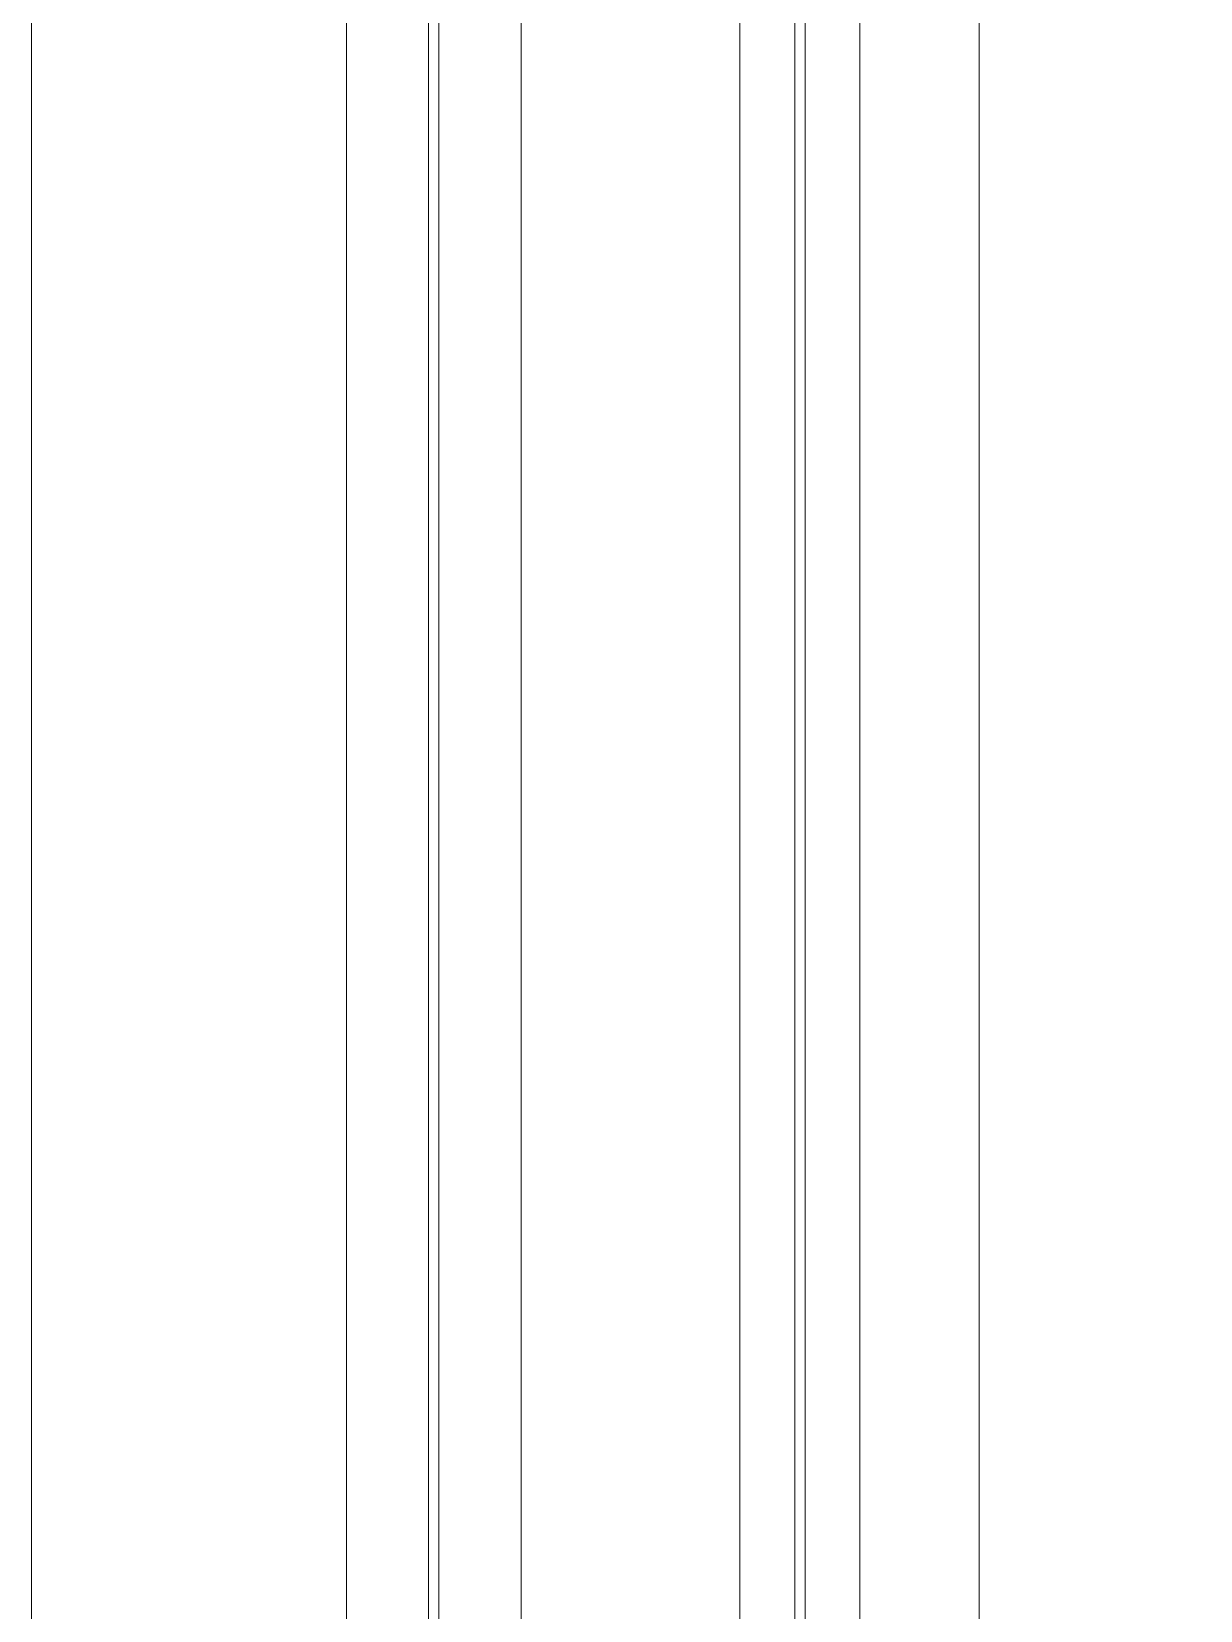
# Model space of a CAD drawing. Extents: x -1133 to 23780, y -1311 to 8245.
# Drawn here: x 13047.5 to 13056.04, y 858.61 to 870.16 of the extents above; entities that cross this region are included whole.
import ezdxf

# ---------------------------------------------------------------- set-up
doc = ezdxf.new("R2010")
doc.units = 0
doc.header["$MEASUREMENT"] = 0
doc.layers.get('0').update_dxf_attribs({"color": 9, "lineweight": 9})
for name, color, linetype, lineweight in [('06D', 9, 'Continuous', 9), ('10', 9, 'Continuous', 9), ('15', 9, 'Continuous', 9), ('40', 9, 'Continuous', 9)]:
    doc.layers.add(name, color=color, linetype=linetype, lineweight=lineweight)

# ---------------------------------------------------------------- blocks, each defined once
blk = doc.blocks.new('*U526')
at = {"layer": '15'}
for p, q in [((-1.468840347965794, -18.9468617151615), (-274.8267588674644, -18.9468617151615)), ((-1.468840347965794, -19.34686171515932), (-274.8267588674644, -19.34686171515932)), ((-1.468840347965794, -19.4228617151557), (-274.8267588674644, -19.4228617151557)), ((-1.468840347965794, -19.82286171514988), (-274.8267588674644, -19.82286171514988)), ((-1.468840347965794, -21.4228617151266), (-274.8267588674644, -21.4228617151266)), ((-1.468840347965794, -22.02286171511514), (-274.8267588674644, -22.02286171511514)), ((-1.468840347965794, -22.09886171511243), (-274.8267588674644, -22.09886171511243)), ((-1.468840347965794, -22.6988617151037), (-274.8267588674644, -22.6988617151037))]:
    blk.add_line(p, q, dxfattribs=at)
blk = doc.blocks.new('p-2. kat planı')
at = {"layer": '06D'}
blk.add_lwpolyline([(13047.49999999968, 1124.026758619042), (13047.49999999928, 320.0000000054934), (15478.81868919052, 319.9999995004982)], dxfattribs=at)
at = {"layer": '40'}
blk.add_lwpolyline([(13054.42480239587, 704.1492713770602, -0.0307912674990788), (13682.75222502335, 1104.544368401031), (13576.46428276446, 1296.454045116705, -0.0240133813455818), (14116.7769398936, 1562.653492989939), (14175.15834395182, 1426.958816706072), (14212.0854067375, 1442.777362041979), (14154.0856106651, 1578.714761642335, -0.0231673975725601), (14698.58632567373, 1781.774997277032), (14742.74441035162, 1640.763019038328), (14781.90521009764, 1653.342038446197), (14736.68557170529, 1793.871863291762, -0.0232284966874527), (15300.09229707288, 1942.428505990625), (15330.54561558461, 1797.880690274516), (15369.84319578119, 1806.215216479071), (15339.15677774364, 1950.680405570238, -0.0240005663370059), (15933.75986811055, 2044.810119504055), (15957.62729592463, 1826.734910972085, -0.0295348789321139), (16671.44686171415, 1862.426596065499), (16671.44686171415, 2206.093578242191), (16650.49999999928, 2206.093722447851, 0.1499724859734736), (13055.865034053, 1124.026759730732), (13054.42480239587, 1124.02675851708)], format="xyb", close=True, dxfattribs=at)
at = {"layer": '10', "rotation": 270}
blk.add_blockref('*U526', (13072.49999999928, 850.9999994530408), dxfattribs=at)
blk = doc.blocks.new('p-egikduvar')
at = {"layer": '06D'}
blk.add_lwpolyline([(-628.3274226274789, 19.48239011604892), (-628.3274226274789, -400.3950970239692, -0.0307912674990787), (0, 0), (-106.2879422589085, 191.909676715667)], format="xyb", dxfattribs=at)

msp = doc.modelspace()

# ---------------------------------------------------------------- block references
msp.add_blockref('p-2. kat planı', (0, 0))
at = {"layer": '06D'}
msp.add_blockref('p-egikduvar', (13682.75222502335, 1104.544368401029), dxfattribs=at)

doc.saveas('drawing.dxf')
